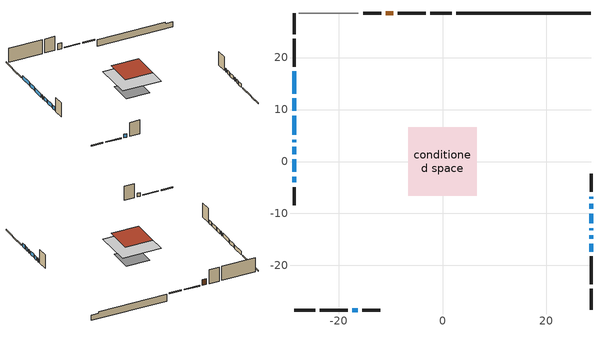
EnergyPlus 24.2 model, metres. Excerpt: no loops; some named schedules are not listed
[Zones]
conditioned space
 floor outside (Floor1 construction): -2.16,-2.16 -2.16,2.16 2.16,2.16 2.16,-2.16 z0.73
 floor outside (Floor2 construction): -1.07,-1.07 -1.07,1.07 1.07,1.07 1.07,-1.07 z0.73
 floor adiabatic (AdiabaticFloorConstruction): -6.59,-6.59 -6.59,6.59 6.59,6.59 6.59,-6.59 z3.17
 floor foundation (Slab1 construction): -4.06,-4.06 -4.06,4.06 4.06,4.06 4.06,-4.06 z-1.62
 wall outside (RimJoist1 construction): 1.73,28.57 -2.33,28.57 / -28.57,-28.57 -24.51,-28.57 / -28.57,28.57 -28.57,24.51 / 28.57,-28.57 28.57,-24.51 z0.73:1.03
 wall outside (RimJoist2 construction): -3.26,28.57 -8.57,28.57 / -23.58,-28.57 -18.27,-28.57 / -28.57,23.58 -28.57,18.27 / 28.57,-23.58 28.57,-18.27 z0.73:1.03
 wall outside (AdiabaticWallConstruction 1): -9.5,28.57 -10.88,28.57 z0.73:2.76
 wall outside (AdiabaticWallConstruction): 28.57,-17.34 28.57,-15.82 / -28.57,17.34 -28.57,13.07 / -28.57,12.14 -28.57,9.73 / -28.57,8.8 -28.57,5.12 / -17.34,-28.57 -16.35,-28.57 / 28.57,-14.89 28.57,-14.15 / -28.57,4.19 -28.57,3.75 / 28.57,-13.22 28.57,-12.81 / 28.57,-11.89 28.57,-10.05 / -28.57,2.82 -28.57,1.38 / -28.57,0.45 -28.57,-2 / -28.57,-2.93 -28.57,-4.04 / 28.57,-9.12 28.57,-8.13 / 28.57,-7.2 28.57,-6.78 z0.73:1.95
 wall outside (Wall1 construction): -11.81,28.57 -15.28,28.57 / -15.42,-28.57 -11.95,-28.57 / -28.57,-4.96 -28.57,-8.43 / 28.57,-5.86 28.57,-2.39 z0.73:5.61
 wall foundation (FoundationWall1 construction): 2.66,28.57,-1.62 2.66,28.57,0.73 25.98,28.57,0.73 25.98,28.57,0.18 28.57,28.57,0.18 28.57,28.57,-1.62
 wall adiabatic (Wall3 construction): -16.21,28.57 -27.64,28.57 z0.73:5.61
 window (WindowConstruction): 28.57,-17.34 28.57,-15.82 z0.73:1.95
 window (WindowConstruction 8): -28.57,17.34 -28.57,13.07 z0.73:1.95
 window (WindowConstruction 9): -28.57,12.14 -28.57,9.73 z0.73:1.95
 window (WindowConstruction 10): -28.57,8.8 -28.57,5.12 z0.73:1.95
 window (WindowConstruction 11): -17.34,-28.57 -16.35,-28.57 z0.73:1.95
 window (WindowConstruction 12): 28.57,-14.89 28.57,-14.15 z0.73:1.95
 window (WindowConstruction 13): -28.57,4.19 -28.57,3.75 z0.73:1.95
 window (WindowConstruction 1): 28.57,-13.22 28.57,-12.81 z0.73:1.95
 window (WindowConstruction 2): 28.57,-11.89 28.57,-10.05 z0.73:1.95
 window (WindowConstruction 3): -28.57,2.82 -28.57,1.38 z0.73:1.95
 window (WindowConstruction 4): -28.57,0.45 -28.57,-2 z0.73:1.95
 window (WindowConstruction 5): -28.57,-2.93 -28.57,-4.04 z0.73:1.95
 window (WindowConstruction 6): 28.57,-9.12 28.57,-8.13 z0.73:1.95
 window (WindowConstruction 7): 28.57,-7.2 28.57,-6.79 z0.73:1.95
 door (Door): -9.5,28.57 -10.88,28.57 z0.73:2.76
 ceiling adiabatic (AdiabaticFloorConstruction): 6.59,-6.59 6.59,6.59 -6.59,6.59 -6.59,-6.59 z3.17
 roof outside (Roof1 construction): -4.72,4.72 -4.72,-4.72 4.72,-4.72 4.72,4.72 z5.61
[Building]
Building 1: Terrain=Suburbs
[Site:Location]
Montreal Intl AP_QC: Latitude {deg}=45.47; Longitude {deg}=-73.74; Time Zone {hr}=-5; Elevation {m}=36; Keep Site Location Information=Yes
[Site:GroundTemperature:Shallow]
2.07863, -0.316383, -0.508184, 0.628371, 5.19101, 9.73239, 13.6695, 16.1636, 16.3755, 14.347, 10.5102, 6.10817
[Site:WaterMainsTemperature]
Calculation Method=Schedule; Temperature Schedule=mains temperature schedule
[Material] Roughness=Rough; Thermal Absorptance=0.9
Name | Thickness {m} | Conductivity {W/m-K} | Density {kg/m3} | Specific Heat {J/kg-K} | Solar Absorptance | Visible Absorptance
asphalt or fiberglass shingles | 0.00635 | 0.162714 | 1121.4 | 1465.45 | 0.4 | 0.4
concrete 4.0 in. | 0.1016 | 1.803125 | 2242.8 | 837.4 | 0.7 | 0.7
concrete 8.0 in. | 0.2032 | 1.803125 | 2242.8 | 837.4 | 0.7 | 0.7
door material | 0.04445 | 0.0451087 | 512.64 | 1214.23 | 0.7 | 0.7
exterior vertical ins | 0.0460229 | 0.029427 | 32.04 | 1214.23 | 0.7 | 0.7
floor covering | 0.0127 | 0.0433444 | 54.468 | 1339.84 | 0.6 | 0.6
floor rigid ins; rim joist rigid ins; roof rigid ins; wall rigid ins | 0.051816 | 0.029427 | 32.04 | 1214.23 | 0.7 | 0.7
floor rigid ins 1; wall rigid ins 2 | 0.512978 | 0.029427 | 32.04 | 1214.23 | 0.7 | 0.7
floor stud and cavity | 0.1397 | 0.101042 | 92.3553 | 1139.71 | 0.7 | 0.7
floor stud and cavity 1 | 0.1397 | 0.101559 | 92.3553 | 1139.71 | 0.7 | 0.7
floor stud and cavity 2 | 0.1397 | 1.75129 | 37.0049 | 1207.88 | 0.7 | 0.7
furniture material conditioned space 1 | 0.1524 | 0.115458 | 640.8 | 1214.23 | 0.6 | 0.6
gypsum board | 0.0127 | 0.160291 | 801 | 837.4 | 0.6 | 0.6
gypsum board 1 | 0.0127 | 0.160291 | 801 | 837.4 | 0.7 | 0.7
osb sheathing 0.5 in. | 0.0127 | 0.115458 | 512.64 | 1214.23 | 0.7 | 0.7
osb sheathing 0.75 in. | 0.01905 | 0.115458 | 512.64 | 1214.23 | 0.7 | 0.7
osb sheathing 2.0 in. | 0.0508 | 0.115458 | 512.64 | 1214.23 | 0.7 | 0.7
rim joist stud and cavity | 0.0508 | 0.0347766 | 125.044 | 1163.47 | 0.6 | 0.6
rim joist stud and cavity 1 | 0.0508 | 0.0341995 | 125.044 | 1163.47 | 0.6 | 0.6
roof stud and cavity | 0.2032 | 0.174074 | 78.34581 | 1123.46 | 0.7 | 0.7
wall rigid ins 1 | 0.051816 | 0.029427 | 32.04 | 1214.23 | 0.4 | 0.4
wall stud and cavity | 0.1397 | 0.1517 | 139.0536 | 1170.24 | 0.7 | 0.7
wall stud and cavity 1 | 0.1397 | 0.128892 | 139.0536 | 1170.24 | 0.7 | 0.7
wall stud and cavity 2 | 0.0889 | 0.380278 | 52.3479 | 1209.89 | 0.7 | 0.7
wall stud and cavity 3 | 0.0889 | 0.391764 | 83.0341 | 1211.67 | 0.7 | 0.7
wood siding | 0.0254 | 0.102417 | 544.68 | 1172.36 | 0.4 | 0.4
wood siding 1; wood siding 2; wood siding 3 | 0.0254 | 0.102417 | 544.68 | 1172.36 | 0.7 | 0.7
[WindowMaterial:SimpleGlazingSystem]
Name | U-Factor {W/m2-K} | Solar Heat Gain Coefficient
WindowMaterial | 2.08553 | 0.55
WindowMaterial 1 | 2.19909 | 0.46
WindowMaterial 10 | 1.998656 | 0.62
WindowMaterial 11 | 2.14969 | 0.5
WindowMaterial 12 | 2.1866 | 0.47
WindowMaterial 2 | 2.11846 | 0.53
WindowMaterial 3 | 2.07474 | 0.56
WindowMaterial 4 | 2.01739 | 0.6
WindowMaterial 5 | 2.117894 | 0.53
WindowMaterial 6 | 2.123 | 0.52
WindowMaterial 7 | 2.19228 | 0.47
WindowMaterial 8 | 1.98219 | 0.63
WindowMaterial 9 | 2.04351 | 0.58
[Construction]
AdiabaticFloorConstruction: floor stud and cavity 2, floor rigid ins 1, osb sheathing 0.75 in., floor covering
AdiabaticWallConstruction: wood siding 2, wall rigid ins 2, wall stud and cavity 2, gypsum board
AdiabaticWallConstruction 1: wood siding 3, wall rigid ins 2, wall stud and cavity 2, gypsum board
Door: door material
Floor1 construction: floor stud and cavity, floor rigid ins, osb sheathing 0.75 in., floor covering
Floor2 construction: floor stud and cavity 1, floor rigid ins, osb sheathing 0.75 in., floor covering
FoundationWall1 construction: concrete 8.0 in., gypsum board 1
furniture construction conditioned space 1: furniture material conditioned space 1
PartitionWallConstruction: gypsum board, wall stud and cavity 3, gypsum board
RimJoist1 construction: wood siding 1, rim joist rigid ins, osb sheathing 2.0 in., rim joist stud and cavity
RimJoist2 construction: wood siding 1, rim joist rigid ins, osb sheathing 2.0 in., rim joist stud and cavity 1
Roof1 construction: asphalt or fiberglass shingles, roof rigid ins, osb sheathing 0.75 in., roof stud and cavity, gypsum board
Slab1 construction: concrete 4.0 in.
Wall1 construction: wood siding, wall rigid ins, osb sheathing 0.5 in., wall stud and cavity, gypsum board
Wall3 construction: wall rigid ins 1, osb sheathing 0.5 in., wall stud and cavity 1, gypsum board
WindowConstruction: WindowMaterial
WindowConstruction 1: WindowMaterial 1
WindowConstruction 10: WindowMaterial 10
WindowConstruction 11; WindowConstruction 6: WindowMaterial 6
WindowConstruction 12: WindowMaterial 11
WindowConstruction 13: WindowMaterial 12
WindowConstruction 2: WindowMaterial 2
WindowConstruction 3: WindowMaterial 3
WindowConstruction 4: WindowMaterial 4
WindowConstruction 5: WindowMaterial 5
WindowConstruction 7: WindowMaterial 7
WindowConstruction 8: WindowMaterial 8
WindowConstruction 9: WindowMaterial 9
[Zone]
conditioned space: Multiplier=1; Volume {m3}=614.9; Part of Total Floor Area=Yes
[Space]
conditioned space 1: Zone=conditioned space; Volume {m3}=614.9
[SurfaceProperty:ExposedFoundationPerimeter]
Slab1: Exposed Perimeter Calculation Method=TotalExposedPerimeter; Total Exposed Perimeter {m}=25.908
[InternalMass] Zone or ZoneList=conditioned space; Space or SpaceList=conditioned space 1
Name | Construction | Surface Area {m2}
furniture mass conditioned space 1 | furniture construction conditioned space 1 | 105.076
partition wall mass | PartitionWallConstruction | 262.69
[Lights]
interior lighting: Zone or ZoneList or Space or SpaceList=conditioned space 1; Schedule=interior lighting schedule; Design Level Calculation Method=LightingLevel; Lighting Level {W}=343.2; Return Air Fraction=0; Fraction Radiant=0.6; Fraction Visible=0.2; Fraction Replaceable=1
[People]
occupants: Zone or ZoneList or Space or SpaceList=conditioned space 1; Number of People Schedule=occupants schedule; Number of People Calculation Method=People; Number of People=3; Fraction Radiant=0.314171; Sensible Heat Fraction=0.56303; Activity Level Schedule=occupants activity schedule; Carbon Dioxide Generation Rate {m3/s-W}=0; Enable ASHRAE 55 Comfort Warnings=No; Mean Radiant Temperature Calculation Type=EnclosureAveraged
[ElectricEquipment] Zone or ZoneList or Space or SpaceList=conditioned space 1; Design Level Calculation Method=EquipmentLevel
Name | Schedule | Design Level {W} | Fraction Latent | Fraction Radiant | Fraction Lost
clothes dryer | clothes dryer schedule | 140.772 | 0.015 | 0.081 | 0.85
clothes washer | clothes washer schedule | 32.1985 | 0.03 | 0.162 | 0.7
cooking range | cooking range schedule | 208.969 | 0.08 | 0.432 | 0.2
dishwasher | dishwasher schedule | 66.8632 | 0.3 | 0.18 | 0.4
fridge | fridge schedule | 72.9452 | 0 | 0.6 | 0
mech vent bath fan 0 | mech vent bath fan 0 schedule | 50.2 | 0 | 0 | 1
mech vent bath fan 1 | mech vent bath fan 1 schedule | 50.2 | 0 | 0 | 1
mech vent bath fan 2 | mech vent bath fan 2 schedule | 50.2 | 0 | 0 | 1
mech vent house fan | mech vent house fan schedule | 0 | 0 | 0 | 1
mech vent house fan cfis | mech vent house fan cfis schedule | 0 | 0 | 0 | 0
mech vent range fan 0 | mech vent range fan 0 schedule | 57 | 0 | 0 | 1
misc plug loads | misc plug loads schedule | 494.7 | 0.045 | 0.513 | 0.1
whole house fan | Always On Discrete | 0 | 0 | 0 | 1
[OtherEquipment] Zone or ZoneList or Space or SpaceList=conditioned space 1; Design Level Calculation Method=EquipmentLevel
Name | Fuel Type | Schedule | Design Level {W} | Fraction Latent | Fraction Radiant | Fraction Lost
clothes dryer 1 | Electricity | clothes dryer schedule | 0 | 0.015 | 0.081 | 0.85
cooking range 1 | Electricity | cooking range schedule | 0 | 0.08 | 0.432 | 0.2
general water use latent | None | general water use schedule | 59.3978 | 1 | 0 | 0
general water use sensible | None | general water use schedule | -58.539 | 0 | 0.6 | 0
mech vent house fan latent load | None | Always On Discrete | 0 | 1 | 0 | 0
mech vent house fan sensible load | None | Always On Discrete | 0 | 0 | 0 | 0
water heater energy adjustment1 | Electricity | Always On Discrete | 0.01 | 0 | 0 | 1
[ZoneInfiltration:DesignFlowRate] Zone or ZoneList or Space or SpaceList=conditioned space 1; Schedule=Always On Discrete; Design Flow Rate Calculation Method=Flow/Zone; Design Flow Rate {m3/s}=0
infil flow; natural vent flow; whole house fan flow
[AvailabilityManager:Scheduled]
air source heat pump airloop Availability Manager: Schedule=Always On Discrete
[Foundation:Kiva]
Foundation Kiva 1: Initial Indoor Air Temperature {C}=18; Wall Height Above Grade {m}=0.729996; Wall Depth Below Slab {m}=0.2032; Custom Block Material Name 1=exterior vertical ins; Custom Block Depth 1 {m}=2.350008; Custom Block X Position 1 {m}=0.2159; Custom Block Z Position 1 {m}=0
[Foundation:Kiva:Settings]
Soil Conductivity {W/m-K}=0.849921; Soil Density {kg/m3}=1842.3; Soil Specific Heat {J/kg-K}=418.7; Ground Solar Absorptivity=0.9; Ground Thermal Absorptivity=0.9; Ground Surface Roughness {m}=0.03; Far-Field Width {m}=40; Deep-Ground Boundary Condition=ZeroFlux; Deep-Ground Depth {m}=40; Minimum Cell Dimension {m}=0.2; Maximum Cell Growth Coefficient=3; Simulation Timestep=Timestep
[Exterior:Lights]
exterior lighting: Schedule=exterior lighting schedule; Design Level {W}=75.6
[EnergyManagementSystem:GlobalVariable]
air_source_heat_pump_airloop_Fan_RTF
infil_program_Qfan
infil_program_Qinf
natural_vent_program_Qnv
natural_vent_program_Qwhf
[EnergyManagementSystem:Sensor]
Name | Output:Variable or Output:Meter Index Key | Output:Variable or Output:Meter
airflow_gain | infil flow | Infiltration Sensible Heat Gain Energy
airflow_gain_1 | natural vent flow | Infiltration Sensible Heat Gain Energy
airflow_gain_2 | whole house fan flow | Infiltration Sensible Heat Gain Energy
airflow_loss | infil flow | Infiltration Sensible Heat Loss Energy
airflow_loss_1 | natural vent flow | Infiltration Sensible Heat Loss Energy
airflow_loss_2 | whole house fan flow | Infiltration Sensible Heat Loss Energy
clg_load_cond |  | Cooling:EnergyTransfer:Zone:CONDITIONED SPACE
clg_sp_s; clg_sp_s_1 | cooling setpoint | Schedule Value
clothes_dryer_exhaust_0_sch_s | clothes dryer exhaust 0 schedule | Schedule Value
cool_season | cooling season schedule | Schedule Value
htg_load_cond |  | Heating:EnergyTransfer:Zone:CONDITIONED SPACE
htg_sp_s; htg_sp_s_1 | heating setpoint | Schedule Value
ig_ee_conv | clothes dryer | Electric Equipment Convective Heating Energy
ig_ee_conv_2 | cooking range | Electric Equipment Convective Heating Energy
ig_ee_conv_4 | fridge | Electric Equipment Convective Heating Energy
ig_ee_conv_5 | misc plug loads | Electric Equipment Convective Heating Energy
ig_ee_conv_6 | whole house fan | Electric Equipment Convective Heating Energy
ig_ee_rad | clothes dryer | Electric Equipment Radiant Heating Energy
ig_ee_rad_2 | cooking range | Electric Equipment Radiant Heating Energy
ig_ee_rad_4 | fridge | Electric Equipment Radiant Heating Energy
ig_ee_rad_5 | misc plug loads | Electric Equipment Radiant Heating Energy
ig_ee_rad_6 | whole house fan | Electric Equipment Radiant Heating Energy
ig_lgt_conv | interior lighting | Lights Convective Heating Energy
ig_lgt_rad | interior lighting | Lights Radiant Heating Energy
ig_lgt_vis | interior lighting | Lights Visible Radiation Heating Energy
ig_oe_conv | clothes dryer 1 | Other Equipment Convective Heating Energy
ig_oe_conv_1 | cooking range 1 | Other Equipment Convective Heating Energy
ig_oe_conv_2 | general water use latent | Other Equipment Convective Heating Energy
ig_oe_conv_3 | general water use sensible | Other Equipment Convective Heating Energy
ig_oe_conv_4 | water heater energy adjustment1 | Other Equipment Convective Heating Energy
ig_oe_rad | clothes dryer 1 | Other Equipment Radiant Heating Energy
ig_oe_rad_1 | cooking range 1 | Other Equipment Radiant Heating Energy
ig_oe_rad_2 | general water use latent | Other Equipment Radiant Heating Energy
ig_oe_rad_3 | general water use sensible | Other Equipment Radiant Heating Energy
ig_oe_rad_4 | water heater energy adjustment1 | Other Equipment Radiant Heating Energy
ig_ppl_conv | occupants | People Convective Heating Energy
ig_ppl_rad | occupants | People Radiant Heating Energy
im_conv | furniture mass conditioned space 1 | Surface Inside Face Convection Heat Gain Energy
im_conv_1 | partition wall mass | Surface Inside Face Convection Heat Gain Energy
im_ig | furniture mass conditioned space 1 | Surface Inside Face Internal Gains Radiation Heat Gain Energy
im_ig_1 | partition wall mass | Surface Inside Face Internal Gains Radiation Heat Gain Energy
im_lgt | furniture mass conditioned space 1 | Surface Inside Face Lights Radiation Heat Gain Energy
im_lgt_1 | partition wall mass | Surface Inside Face Lights Radiation Heat Gain Energy
im_sol | furniture mass conditioned space 1 | Surface Inside Face Solar Radiation Heat Gain Energy
im_sol_1 | partition wall mass | Surface Inside Face Solar Radiation Heat Gain Energy
im_surf | furniture mass conditioned space 1 | Surface Inside Face Net Surface Thermal Radiation Heat Gain Energy
im_surf_1 | partition wall mass | Surface Inside Face Net Surface Thermal Radiation Heat Gain Energy
mech_vent_bath_fan_0_sch_s | mech vent bath fan 0 schedule | Schedule Value
mech_vent_bath_fan_1_sch_s | mech vent bath fan 1 schedule | Schedule Value
mech_vent_bath_fan_2_sch_s | mech vent bath fan 2 schedule | Schedule Value
mech_vent_range_fan_0_sch_s | mech vent range fan 0 schedule | Schedule Value
mv_conv | mech vent bath fan 0 | Electric Equipment Convective Heating Energy
mv_conv_1 | mech vent bath fan 1 | Electric Equipment Convective Heating Energy
mv_conv_2 | mech vent bath fan 2 | Electric Equipment Convective Heating Energy
mv_conv_3 | mech vent house fan | Electric Equipment Convective Heating Energy
mv_conv_4 | mech vent house fan cfis | Electric Equipment Convective Heating Energy
mv_conv_5 | mech vent range fan 0 | Electric Equipment Convective Heating Energy
mv_conv_6 | mech vent house fan latent load | Other Equipment Convective Heating Energy
mv_conv_7 | mech vent house fan sensible load | Other Equipment Convective Heating Energy
mv_rad | mech vent bath fan 0 | Electric Equipment Radiant Heating Energy
mv_rad_1 | mech vent bath fan 1 | Electric Equipment Radiant Heating Energy
mv_rad_2 | mech vent bath fan 2 | Electric Equipment Radiant Heating Energy
mv_rad_3 | mech vent house fan | Electric Equipment Radiant Heating Energy
mv_rad_4 | mech vent house fan cfis | Electric Equipment Radiant Heating Energy
mv_rad_5 | mech vent range fan 0 | Electric Equipment Radiant Heating Energy
mv_rad_6 | mech vent house fan latent load | Other Equipment Radiant Heating Energy
mv_rad_7 | mech vent house fan sensible load | Other Equipment Radiant Heating Energy
natural_vent_s | natural vent schedule | Schedule Value
out_pb_s |  | Site Outdoor Air Barometric Pressure
out_wt_s |  | Site Outdoor Air Humidity Ratio
site_vw_s |  | Site Wind Speed
ss_back_out | Window1 | Surface Window Shortwave from Zone Back Out Window Heat Transfer Rate
ss_back_out_1 | Window10 | Surface Window Shortwave from Zone Back Out Window Heat Transfer Rate
ss_back_out_10 | Window5 | Surface Window Shortwave from Zone Back Out Window Heat Transfer Rate
ss_back_out_11 | Window6 | Surface Window Shortwave from Zone Back Out Window Heat Transfer Rate
ss_back_out_12 | Window7 | Surface Window Shortwave from Zone Back Out Window Heat Transfer Rate
ss_back_out_13 | Window9 | Surface Window Shortwave from Zone Back Out Window Heat Transfer Rate
ss_back_out_2 | Window11 | Surface Window Shortwave from Zone Back Out Window Heat Transfer Rate
ss_back_out_3 | Window12 | Surface Window Shortwave from Zone Back Out Window Heat Transfer Rate
ss_back_out_4 | Window13 | Surface Window Shortwave from Zone Back Out Window Heat Transfer Rate
ss_back_out_5 | Window14 | Surface Window Shortwave from Zone Back Out Window Heat Transfer Rate
ss_back_out_6 | Window15 | Surface Window Shortwave from Zone Back Out Window Heat Transfer Rate
ss_back_out_7 | Window2 | Surface Window Shortwave from Zone Back Out Window Heat Transfer Rate
ss_back_out_8 | Window3 | Surface Window Shortwave from Zone Back Out Window Heat Transfer Rate
ss_back_out_9 | Window4 | Surface Window Shortwave from Zone Back Out Window Heat Transfer Rate
ss_conv | Door1 | Surface Inside Face Convection Heat Gain Energy
ss_conv_1 | Window1 | Surface Inside Face Convection Heat Gain Energy
ss_conv_10 | Window4 | Surface Inside Face Convection Heat Gain Energy
ss_conv_11 | Window5 | Surface Inside Face Convection Heat Gain Energy
ss_conv_12 | Window6 | Surface Inside Face Convection Heat Gain Energy
ss_conv_13 | Window7 | Surface Inside Face Convection Heat Gain Energy
ss_conv_14 | Window9 | Surface Inside Face Convection Heat Gain Energy
ss_conv_2 | Window10 | Surface Inside Face Convection Heat Gain Energy
ss_conv_3 | Window11 | Surface Inside Face Convection Heat Gain Energy
ss_conv_4 | Window12 | Surface Inside Face Convection Heat Gain Energy
ss_conv_5 | Window13 | Surface Inside Face Convection Heat Gain Energy
ss_conv_6 | Window14 | Surface Inside Face Convection Heat Gain Energy
ss_conv_7 | Window15 | Surface Inside Face Convection Heat Gain Energy
ss_conv_8 | Window2 | Surface Inside Face Convection Heat Gain Energy
ss_conv_9 | Window3 | Surface Inside Face Convection Heat Gain Energy
ss_ig | Door1 | Surface Inside Face Internal Gains Radiation Heat Gain Energy
ss_ig_1 | Window1 | Surface Inside Face Internal Gains Radiation Heat Gain Energy
ss_ig_10 | Window4 | Surface Inside Face Internal Gains Radiation Heat Gain Energy
ss_ig_11 | Window5 | Surface Inside Face Internal Gains Radiation Heat Gain Energy
ss_ig_12 | Window6 | Surface Inside Face Internal Gains Radiation Heat Gain Energy
ss_ig_13 | Window7 | Surface Inside Face Internal Gains Radiation Heat Gain Energy
ss_ig_14 | Window9 | Surface Inside Face Internal Gains Radiation Heat Gain Energy
ss_ig_2 | Window10 | Surface Inside Face Internal Gains Radiation Heat Gain Energy
ss_ig_3 | Window11 | Surface Inside Face Internal Gains Radiation Heat Gain Energy
ss_ig_4 | Window12 | Surface Inside Face Internal Gains Radiation Heat Gain Energy
ss_ig_5 | Window13 | Surface Inside Face Internal Gains Radiation Heat Gain Energy
ss_ig_6 | Window14 | Surface Inside Face Internal Gains Radiation Heat Gain Energy
ss_ig_7 | Window15 | Surface Inside Face Internal Gains Radiation Heat Gain Energy
ss_ig_8 | Window2 | Surface Inside Face Internal Gains Radiation Heat Gain Energy
ss_ig_9 | Window3 | Surface Inside Face Internal Gains Radiation Heat Gain Energy
ss_lgt | Door1 | Surface Inside Face Lights Radiation Heat Gain Energy
ss_sol | Door1 | Surface Inside Face Solar Radiation Heat Gain Energy
ss_surf | Door1 | Surface Inside Face Net Surface Thermal Radiation Heat Gain Energy
ss_surf_1 | Window1 | Surface Inside Face Net Surface Thermal Radiation Heat Gain Energy
ss_surf_10 | Window4 | Surface Inside Face Net Surface Thermal Radiation Heat Gain Energy
ss_surf_11 | Window5 | Surface Inside Face Net Surface Thermal Radiation Heat Gain Energy
ss_surf_12 | Window6 | Surface Inside Face Net Surface Thermal Radiation Heat Gain Energy
ss_surf_13 | Window7 | Surface Inside Face Net Surface Thermal Radiation Heat Gain Energy
ss_surf_14 | Window9 | Surface Inside Face Net Surface Thermal Radiation Heat Gain Energy
ss_surf_2 | Window10 | Surface Inside Face Net Surface Thermal Radiation Heat Gain Energy
ss_surf_3 | Window11 | Surface Inside Face Net Surface Thermal Radiation Heat Gain Energy
ss_surf_4 | Window12 | Surface Inside Face Net Surface Thermal Radiation Heat Gain Energy
ss_surf_5 | Window13 | Surface Inside Face Net Surface Thermal Radiation Heat Gain Energy
ss_surf_6 | Window14 | Surface Inside Face Net Surface Thermal Radiation Heat Gain Energy
ss_surf_7 | Window15 | Surface Inside Face Net Surface Thermal Radiation Heat Gain Energy
ss_surf_8 | Window2 | Surface Inside Face Net Surface Thermal Radiation Heat Gain Energy
ss_surf_9 | Window3 | Surface Inside Face Net Surface Thermal Radiation Heat Gain Energy
ss_trans_in | Window1 | Surface Window Transmitted Solar Radiation Rate
ss_trans_in_1 | Window10 | Surface Window Transmitted Solar Radiation Rate
ss_trans_in_10 | Window5 | Surface Window Transmitted Solar Radiation Rate
ss_trans_in_11 | Window6 | Surface Window Transmitted Solar Radiation Rate
ss_trans_in_12 | Window7 | Surface Window Transmitted Solar Radiation Rate
ss_trans_in_13 | Window9 | Surface Window Transmitted Solar Radiation Rate
ss_trans_in_2 | Window11 | Surface Window Transmitted Solar Radiation Rate
ss_trans_in_3 | Window12 | Surface Window Transmitted Solar Radiation Rate
ss_trans_in_4 | Window13 | Surface Window Transmitted Solar Radiation Rate
ss_trans_in_5 | Window14 | Surface Window Transmitted Solar Radiation Rate
ss_trans_in_6 | Window15 | Surface Window Transmitted Solar Radiation Rate
ss_trans_in_7 | Window2 | Surface Window Transmitted Solar Radiation Rate
ss_trans_in_8 | Window3 | Surface Window Transmitted Solar Radiation Rate
ss_trans_in_9 | Window4 | Surface Window Transmitted Solar Radiation Rate
ss_trans_out | Window1 | Surface Inside Face Initial Transmitted Diffuse Transmitted Out Window Solar Radiation Rate
ss_trans_out_1 | Window10 | Surface Inside Face Initial Transmitted Diffuse Transmitted Out Window Solar Radiation Rate
ss_trans_out_10 | Window5 | Surface Inside Face Initial Transmitted Diffuse Transmitted Out Window Solar Radiation Rate
ss_trans_out_11 | Window6 | Surface Inside Face Initial Transmitted Diffuse Transmitted Out Window Solar Radiation Rate
ss_trans_out_12 | Window7 | Surface Inside Face Initial Transmitted Diffuse Transmitted Out Window Solar Radiation Rate
ss_trans_out_13 | Window9 | Surface Inside Face Initial Transmitted Diffuse Transmitted Out Window Solar Radiation Rate
ss_trans_out_2 | Window11 | Surface Inside Face Initial Transmitted Diffuse Transmitted Out Window Solar Radiation Rate
ss_trans_out_3 | Window12 | Surface Inside Face Initial Transmitted Diffuse Transmitted Out Window Solar Radiation Rate
ss_trans_out_4 | Window13 | Surface Inside Face Initial Transmitted Diffuse Transmitted Out Window Solar Radiation Rate
ss_trans_out_5 | Window14 | Surface Inside Face Initial Transmitted Diffuse Transmitted Out Window Solar Radiation Rate
ss_trans_out_6 | Window15 | Surface Inside Face Initial Transmitted Diffuse Transmitted Out Window Solar Radiation Rate
ss_trans_out_7 | Window2 | Surface Inside Face Initial Transmitted Diffuse Transmitted Out Window Solar Radiation Rate
ss_trans_out_8 | Window3 | Surface Inside Face Initial Transmitted Diffuse Transmitted Out Window Solar Radiation Rate
ss_trans_out_9 | Window4 | Surface Inside Face Initial Transmitted Diffuse Transmitted Out Window Solar Radiation Rate
s_conv | Floor1 | Surface Inside Face Convection Heat Gain Energy
s_conv_1 | Floor2 | Surface Inside Face Convection Heat Gain Energy
s_conv_10 | RimJoist2:180 | Surface Inside Face Convection Heat Gain Energy
s_conv_11 | RimJoist2:270 | Surface Inside Face Convection Heat Gain Energy
s_conv_12 | RimJoist2:90 | Surface Inside Face Convection Heat Gain Energy
s_conv_13 | Roof1 | Surface Inside Face Convection Heat Gain Energy
s_conv_14 | Slab1 | Surface Inside Face Convection Heat Gain Energy
s_conv_15 | Wall1:0 | Surface Inside Face Convection Heat Gain Energy
s_conv_16 | Wall1:180 | Surface Inside Face Convection Heat Gain Energy
